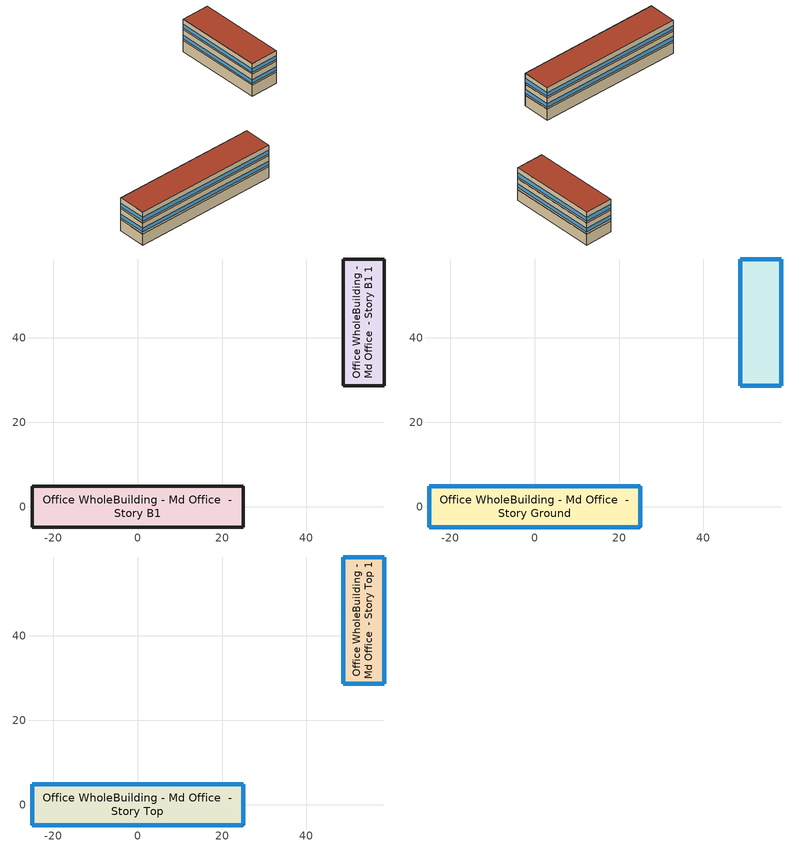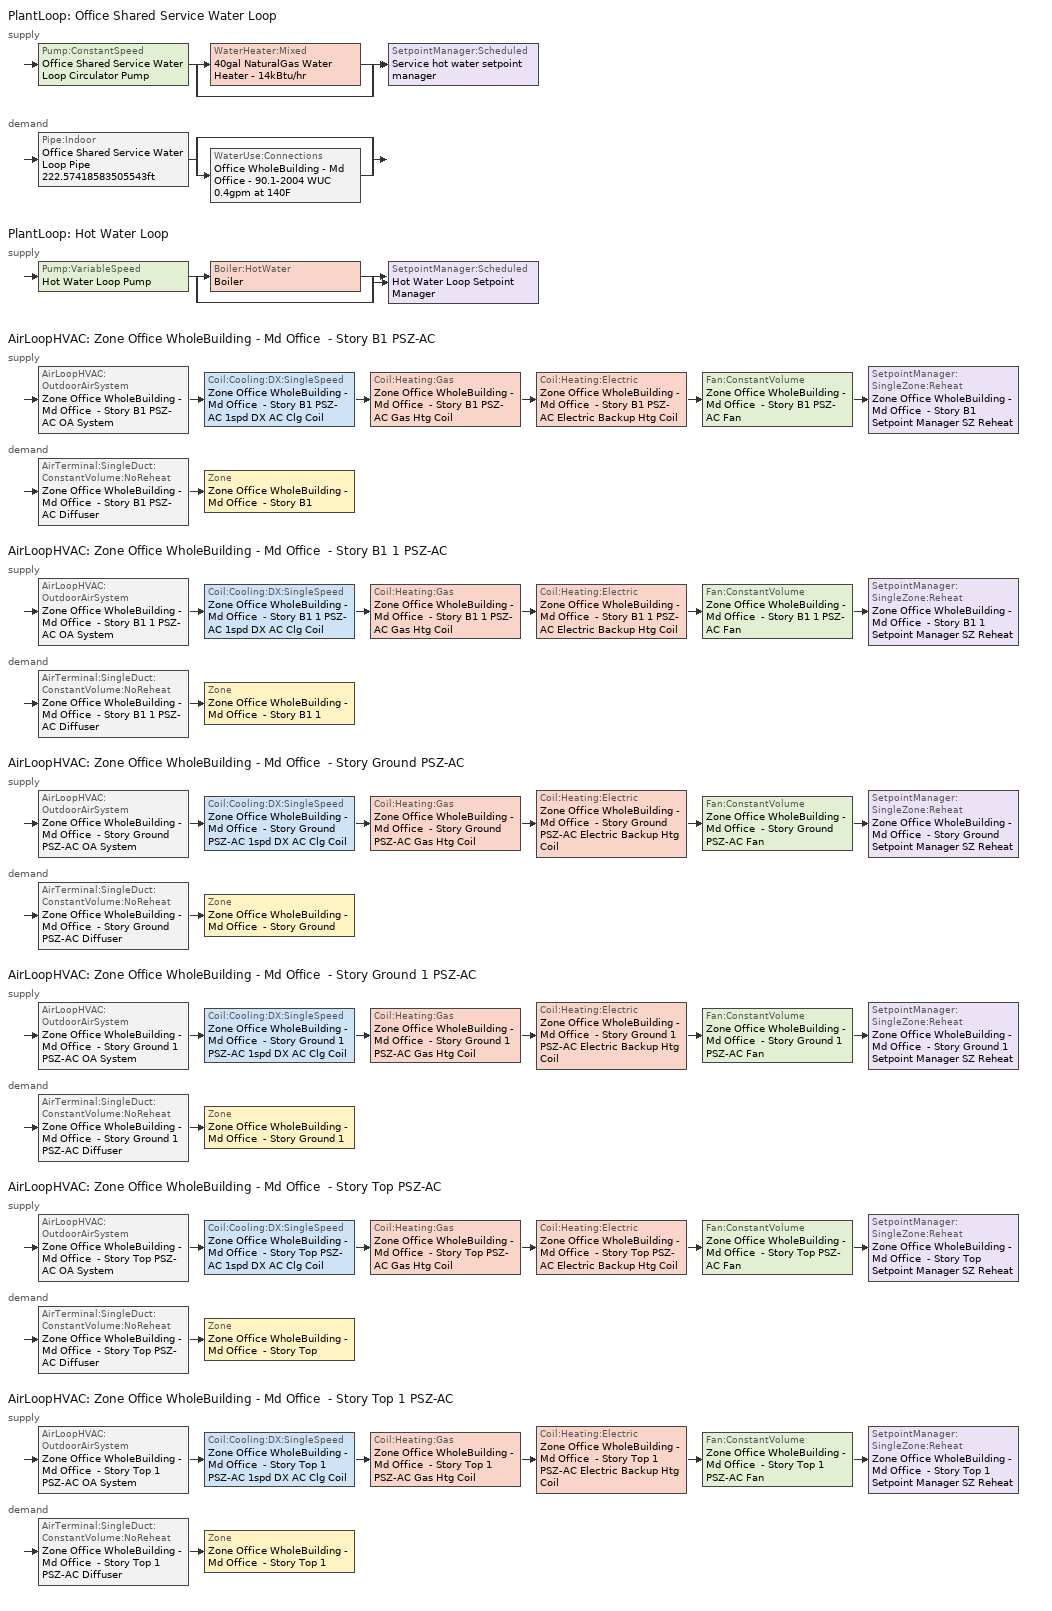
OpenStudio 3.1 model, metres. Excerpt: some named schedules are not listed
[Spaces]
Office WholeBuilding - Md Office  - Story B1
 floor ground: -24.98,-4.84 -24.98,4.84 24.98,4.84 24.98,-4.84 z-3.96
 wall ground: -24.98,4.84 -24.98,-4.84 24.98,-4.84 24.98,4.84 -24.98,4.84 z-3.96:0
 ceiling adiabatic (Typical Interior Ceiling): 24.98,-4.84 24.98,4.84 -24.98,4.84 -24.98,-4.84 z0
Office WholeBuilding - Md Office  - Story B1 1
 floor ground: 58.43,28.61 48.76,28.61 48.76,58.7 58.43,58.7 z-3.96
 wall ground: 48.76,28.61 58.43,28.61 58.43,58.7 48.76,58.7 48.76,28.61 z-3.96:0
 ceiling adiabatic (Typical Interior Ceiling): 58.43,58.7 48.76,58.7 48.76,28.61 58.43,28.61 z0
Office WholeBuilding - Md Office  - Story Ground
 floor adiabatic (Typical Interior Floor): -24.98,-4.84 -24.98,4.84 24.98,4.84 24.98,-4.84 z0
 wall outside: -24.98,4.84 -24.98,-4.84 24.98,-4.84 24.98,4.84 -24.98,4.84 z0:3.96
 window: 24.96,4.84 -24.96,4.84 / -24.96,-4.84 24.96,-4.84 z0.76:2.07; -24.98,4.81 -24.98,-4.81 / 24.98,-4.81 24.98,4.81 z0.76:2.08
 ceiling adiabatic (Typical Interior Ceiling): 24.98,-4.84 24.98,4.84 -24.98,4.84 -24.98,-4.84 z3.96
Office WholeBuilding - Md Office  - Story Ground 1
 floor adiabatic (Typical Interior Floor): 58.43,28.61 48.76,28.61 48.76,58.7 58.43,58.7 z0
 wall outside: 48.76,28.61 58.43,28.61 58.43,58.7 48.76,58.7 48.76,28.61 z0:3.96
 window: 48.78,28.61 58.4,28.61 / 58.4,58.7 48.78,58.7 z0.76:2.08; 48.76,58.67 48.76,28.64 / 58.43,28.64 58.43,58.67 z0.76:2.07
 ceiling adiabatic (Typical Interior Ceiling): 58.43,58.7 48.76,58.7 48.76,28.61 58.43,28.61 z3.96
Office WholeBuilding - Md Office  - Story Top
 floor adiabatic (Typical Interior Floor): -24.98,-4.84 -24.98,4.84 24.98,4.84 24.98,-4.84 z3.96
 wall outside: -24.98,4.84 -24.98,-4.84 24.98,-4.84 24.98,4.84 -24.98,4.84 z3.96:7.92
 window: -24.98,4.81 -24.98,-4.81 / 24.98,-4.81 24.98,4.81 z4.72:6.04; 24.96,4.84 -24.96,4.84 / -24.96,-4.84 24.96,-4.84 z4.72:6.03
 roof outside: 24.98,-4.84 24.98,4.84 -24.98,4.84 -24.98,-4.84 z7.92
Office WholeBuilding - Md Office  - Story Top 1
 floor adiabatic (Typical Interior Floor): 58.43,28.61 48.76,28.61 48.76,58.7 58.43,58.7 z3.96
 wall outside: 48.76,28.61 58.43,28.61 58.43,58.7 48.76,58.7 48.76,28.61 z3.96:7.92
 window: 48.78,28.61 58.4,28.61 / 58.4,58.7 48.78,58.7 z4.72:6.04; 48.76,58.67 48.76,28.64 / 58.43,28.64 58.43,58.67 z4.72:6.03
 roof outside: 58.43,58.7 48.76,58.7 48.76,28.61 58.43,28.61 z7.92
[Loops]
PlantLoop 'Office Shared Service Water Loop'
 supply: Pump:ConstantSpeed 'Office Shared Service Water Loop Circulator Pump' > split
  | WaterHeater:Mixed '40gal NaturalGas Water Heater - 14kBtu/hr'
  | bypass
  join > SetpointManager:Scheduled 'Service hot water setpoint manager'
 demand: Pipe:Indoor 'Office Shared Service Water Loop Pipe 222.57418583505543ft' > split
  | bypass
  | WaterUse:Connections 'Office WholeBuilding - Md Office - 90.1-2004 WUC 0.4gpm at 140F'
PlantLoop 'Hot Water Loop'
 supply: Pump:VariableSpeed 'Hot Water Loop Pump' > split
  | Boiler:HotWater 'Boiler'
  | bypass
  join > SetpointManager:Scheduled 'Hot Water Loop Setpoint Manager'
AirLoopHVAC 'Zone Office WholeBuilding - Md Office  - Story B1 PSZ-AC'
 supply: AirLoopHVAC:OutdoorAirSystem 'Zone Office WholeBuilding - Md Office  - Story B1 PSZ-AC OA System' > Coil:Cooling:DX:SingleSpeed 'Zone Office WholeBuilding - Md Office  - Story B1 PSZ-AC 1spd DX AC Clg Coil' > Coil:Heating:Gas 'Zone Office WholeBuilding - Md Office  - Story B1 PSZ-AC Gas Htg Coil' > Coil:Heating:Electric 'Zone Office WholeBuilding - Md Office  - Story B1 PSZ-AC Electric Backup Htg Coil' > Fan:ConstantVolume 'Zone Office WholeBuilding - Md Office  - Story B1 PSZ-AC Fan' > SetpointManager:SingleZone:Reheat 'Zone Office WholeBuilding - Md Office  - Story B1 Setpoint Manager SZ Reheat'
 demand: AirTerminal:SingleDuct:ConstantVolume:NoReheat 'Zone Office WholeBuilding - Md Office  - Story B1 PSZ-AC Diffuser' > Zone 'Zone Office WholeBuilding - Md Office  - Story B1'
AirLoopHVAC 'Zone Office WholeBuilding - Md Office  - Story B1 1 PSZ-AC'
 supply: AirLoopHVAC:OutdoorAirSystem 'Zone Office WholeBuilding - Md Office  - Story B1 1 PSZ-AC OA System' > Coil:Cooling:DX:SingleSpeed 'Zone Office WholeBuilding - Md Office  - Story B1 1 PSZ-AC 1spd DX AC Clg Coil' > Coil:Heating:Gas 'Zone Office WholeBuilding - Md Office  - Story B1 1 PSZ-AC Gas Htg Coil' > Coil:Heating:Electric 'Zone Office WholeBuilding - Md Office  - Story B1 1 PSZ-AC Electric Backup Htg Coil' > Fan:ConstantVolume 'Zone Office WholeBuilding - Md Office  - Story B1 1 PSZ-AC Fan' > SetpointManager:SingleZone:Reheat 'Zone Office WholeBuilding - Md Office  - Story B1 1 Setpoint Manager SZ Reheat'
 demand: AirTerminal:SingleDuct:ConstantVolume:NoReheat 'Zone Office WholeBuilding - Md Office  - Story B1 1 PSZ-AC Diffuser' > Zone 'Zone Office WholeBuilding - Md Office  - Story B1 1'
AirLoopHVAC 'Zone Office WholeBuilding - Md Office  - Story Ground PSZ-AC'
 supply: AirLoopHVAC:OutdoorAirSystem 'Zone Office WholeBuilding - Md Office  - Story Ground PSZ-AC OA System' > Coil:Cooling:DX:SingleSpeed 'Zone Office WholeBuilding - Md Office  - Story Ground PSZ-AC 1spd DX AC Clg Coil' > Coil:Heating:Gas 'Zone Office WholeBuilding - Md Office  - Story Ground PSZ-AC Gas Htg Coil' > Coil:Heating:Electric 'Zone Office WholeBuilding - Md Office  - Story Ground PSZ-AC Electric Backup Htg Coil' > Fan:ConstantVolume 'Zone Office WholeBuilding - Md Office  - Story Ground PSZ-AC Fan' > SetpointManager:SingleZone:Reheat 'Zone Office WholeBuilding - Md Office  - Story Ground Setpoint Manager SZ Reheat'
 demand: AirTerminal:SingleDuct:ConstantVolume:NoReheat 'Zone Office WholeBuilding - Md Office  - Story Ground PSZ-AC Diffuser' > Zone 'Zone Office WholeBuilding - Md Office  - Story Ground'
AirLoopHVAC 'Zone Office WholeBuilding - Md Office  - Story Ground 1 PSZ-AC'
 supply: AirLoopHVAC:OutdoorAirSystem 'Zone Office WholeBuilding - Md Office  - Story Ground 1 PSZ-AC OA System' > Coil:Cooling:DX:SingleSpeed 'Zone Office WholeBuilding - Md Office  - Story Ground 1 PSZ-AC 1spd DX AC Clg Coil' > Coil:Heating:Gas 'Zone Office WholeBuilding - Md Office  - Story Ground 1 PSZ-AC Gas Htg Coil' > Coil:Heating:Electric 'Zone Office WholeBuilding - Md Office  - Story Ground 1 PSZ-AC Electric Backup Htg Coil' > Fan:ConstantVolume 'Zone Office WholeBuilding - Md Office  - Story Ground 1 PSZ-AC Fan' > SetpointManager:SingleZone:Reheat 'Zone Office WholeBuilding - Md Office  - Story Ground 1 Setpoint Manager SZ Reheat'
 demand: AirTerminal:SingleDuct:ConstantVolume:NoReheat 'Zone Office WholeBuilding - Md Office  - Story Ground 1 PSZ-AC Diffuser' > Zone 'Zone Office WholeBuilding - Md Office  - Story Ground 1'
AirLoopHVAC 'Zone Office WholeBuilding - Md Office  - Story Top PSZ-AC'
 supply: AirLoopHVAC:OutdoorAirSystem 'Zone Office WholeBuilding - Md Office  - Story Top PSZ-AC OA System' > Coil:Cooling:DX:SingleSpeed 'Zone Office WholeBuilding - Md Office  - Story Top PSZ-AC 1spd DX AC Clg Coil' > Coil:Heating:Gas 'Zone Office WholeBuilding - Md Office  - Story Top PSZ-AC Gas Htg Coil' > Coil:Heating:Electric 'Zone Office WholeBuilding - Md Office  - Story Top PSZ-AC Electric Backup Htg Coil' > Fan:ConstantVolume 'Zone Office WholeBuilding - Md Office  - Story Top PSZ-AC Fan' > SetpointManager:SingleZone:Reheat 'Zone Office WholeBuilding - Md Office  - Story Top Setpoint Manager SZ Reheat'
 demand: AirTerminal:SingleDuct:ConstantVolume:NoReheat 'Zone Office WholeBuilding - Md Office  - Story Top PSZ-AC Diffuser' > Zone 'Zone Office WholeBuilding - Md Office  - Story Top'
AirLoopHVAC 'Zone Office WholeBuilding - Md Office  - Story Top 1 PSZ-AC'
 supply: AirLoopHVAC:OutdoorAirSystem 'Zone Office WholeBuilding - Md Office  - Story Top 1 PSZ-AC OA System' > Coil:Cooling:DX:SingleSpeed 'Zone Office WholeBuilding - Md Office  - Story Top 1 PSZ-AC 1spd DX AC Clg Coil' > Coil:Heating:Gas 'Zone Office WholeBuilding - Md Office  - Story Top 1 PSZ-AC Gas Htg Coil' > Coil:Heating:Electric 'Zone Office WholeBuilding - Md Office  - Story Top 1 PSZ-AC Electric Backup Htg Coil' > Fan:ConstantVolume 'Zone Office WholeBuilding - Md Office  - Story Top 1 PSZ-AC Fan' > SetpointManager:SingleZone:Reheat 'Zone Office WholeBuilding - Md Office  - Story Top 1 Setpoint Manager SZ Reheat'
 demand: AirTerminal:SingleDuct:ConstantVolume:NoReheat 'Zone Office WholeBuilding - Md Office  - Story Top 1 PSZ-AC Diffuser' > Zone 'Zone Office WholeBuilding - Md Office  - Story Top 1'
[Site]
Chicago Ohare Intl Ap_IL_USA: Latitude {deg}=41.98; Longitude {deg}=-87.92; Time Zone {hr}=-6; Elevation {m}=201; Terrain=City
[ClimateZones]
Climate Zone Institution Name 1=ASHRAE; Climate Zone Document Name 1=ANSI/ASHRAE Standard 169; Climate Zone Document Year 1=2006; Climate Zone Value 1=5A
[Site:WaterMainsTemperature]
Calculation Method=Correlation; Annual Average Outdoor Air Temperature {C}=9.925; Maximum Difference In Monthly Average Outdoor Air Temperatures {deltaC}=28.7
[SizingPeriod:DesignDay] Barometric Pressure {Pa}=98934; Sky Clearness=0; Rain Indicator=0; Snow Indicator=0; Day of Month=21; Daylight Saving Time Indicator=0; Humidity Indicating Type=Wetbulb; Dry-Bulb Temperature Range Modifier Type=DefaultMultipliers
Name | Maximum Dry-Bulb Temperature {C} | Daily Dry-Bulb Temperature Range {deltaC} | Humidity Indicating Conditions at Maximum Dry-Bulb | Wind Speed {m/s} | Wind Direction {deg} | Month | Day Type | Solar Model Indicator | ASHRAE Taub | ASHRAE Taud
Chicago Ohare Intl Ap Ann Clg .4% Condns DB=>MWB 1 | 33.3 | 10.5 | 23.7 | 5.2 | 230 | 7 | SummerDesignDay | ASHRAETau | 0.455 | 2.05
Chicago Ohare Intl Ap Ann Clg .4% Condns WB=>MDB 1 | 31.2 | 10.5 | 25.5 | 5.2 | 230 | 7 | SummerDesignDay | ASHRAETau | 0.455 | 2.05
Chicago Ohare Intl Ap Ann Htg 99.6% Condns DB 1 | -20 | 0 | -20 | 4.9 | 270 | 1 | WinterDesignDay | ASHRAEClearSky
[Building]
90.1-2004|MediumOffice: Default Construction Set=Res 90.1-2004 - Office - ASHRAE 169-2013-5A; Standards Building Type=Office
[Site:GroundTemperature:FCfactorMethod]
January Ground Temperature {C}=9.7; February Ground Temperature {C}=6; March Ground Temperature {C}=-2.2; April Ground Temperature {C}=-3.4; May Ground Temperature {C}=-4.2; June Ground Temperature {C}=2.7; July Ground Temperature {C}=7.5; August Ground Temperature {C}=13.7; September Ground Temperature {C}=18.6; October Ground Temperature {C}=22; November Ground Temperature {C}=20.7; December Ground Temperature {C}=16.5
[DefaultConstructionSet]
Res 90.1-2004 - Office - ASHRAE 169-2013-5A: Default Exterior Surface Constructions=Default Surface Constructions 1; Default Interior Surface Constructions=Default Surface Constructions 2; Default Ground Contact Surface Constructions=Default Surface Constructions 3; Default Exterior SubSurface Constructions=Default Sub Surface Constructions 1; Default Interior SubSurface Constructions=Default Sub Surface Constructions 2; Interior Partition Construction=Typical Interior Partition
[DefaultSurfaceConstructions]
Name | Floor Construction | Wall Construction | Roof Ceiling Construction
Default Surface Constructions 1 | Typical Insulated Exterior Mass Floor R-11.49 | Typical Insulated Exterior Mass Wall R-8.13 | Typical IEAD Roof R-15.87
Default Surface Constructions 2 | Typical Interior Floor | Typical Interior Wall | Typical Interior Ceiling
Default Surface Constructions 3 | Typical Insulated Carpeted 6in Slab Floor | Typical Insulated Basement Mass Wall
[Construction]
Typical Insulated Exterior Mass Floor R-11.49: Typical Insulation R-8.93, 4 in. Normalweight Concrete Floor, Typical Carpet Pad
Typical Insulated Exterior Mass Wall R-8.13: 1IN Stucco, 8IN CONCRETE HW RefBldg, Typical Insulation R-5.74, 1/2IN Gypsum
Typical IEAD Roof R-15.87: Roof Membrane, Typical Insulation R-14.76, Metal Roof Surface
Typical Interior Floor: 100mm Normalweight concrete floor, CP02 CARPET PAD
Typical Interior Wall: G01 13mm gypsum board, G01 13mm gypsum board
Typical Interior Ceiling: CP02 CARPET PAD, 100mm Normalweight concrete floor
Typical Insulated Carpeted 6in Slab Floor: 6 in. Normalweight Concrete Floor, Typical Carpet Pad
Typical Insulated Basement Mass Wall: 8 in. Concrete Block Basement Wall
U 0.57 SHGC 0.49 Dbl Blue 6mm/6mm Air: BLUE 6MM, AIR 6MM, CLEAR 6MM
Typical Insulated Metal Door R-1.43: F08 Metal surface, Typical Insulation R-0.58
Typical Overhead Door R-0.86: Typical Insulation R-0.01
U 1.17 SHGC 0.49 Simple Glazing Skylight U-1.17 SHGC 0.0: U 1.17 SHGC 0.49 Simple Glazing U-1.17 SHGC 0.0
Typical Interior Window: Clear 3mm
Typical Interior Door; Typical Interior Partition: G05 25mm wood
Copper pipe 0.75in type L with 0.5in fiberglass batt: Fiberglass batt 0.5in, Copper pipe 0.75in type L
[Material:NoMass] Roughness=Smooth; Thermal Absorptance=0.9; Solar Absorptance=0.7
Name | Thermal Resistance {m2-K/W} | Visible Absorptance
Typical Insulation R-8.93 | 1.57183 | 0.7
Typical Carpet Pad; CP02 CARPET PAD | 0.21648 | 0.8
Typical Insulation R-5.74 | 1.01115 | 0.7
Typical Insulation R-14.76 | 2.59864 | 0.7
Typical Insulation R-0.58 | 0.101875 | 0.7
Typical Insulation R-0.01 | 0.001 | 0.7
[Material] Thermal Absorptance=0.9
Name | Roughness | Thickness {m} | Conductivity {W/m-K} | Density {kg/m3} | Specific Heat {J/kg-K} | Solar Absorptance | Visible Absorptance
4 in. Normalweight Concrete Floor | MediumRough | 0.1016 | 2.31 | 2322 | 832 | 0.7 | 0.7
1IN Stucco | Smooth | 0.0253 | 0.6918 | 1858 | 837 | 0.7 | 0.92
8IN CONCRETE HW RefBldg | Rough | 0.2032 | 1.311 | 2240 | 836.8 | 0.7 | 0.7
1/2IN Gypsum | Smooth | 0.0127 | 0.16 | 784.9 | 830 | 0.4 | 0.4
Roof Membrane | VeryRough | 0.0095 | 0.16 | 1121.29 | 1460 | 0.7 | 0.7
Metal Roof Surface; F08 Metal surface | Smooth | 0.0008 | 45.28 | 7824 | 500 | 0.7 | 0.7
100mm Normalweight concrete floor | MediumRough | 0.1016 | 2.31045 | 2322 | 832.557 | 0.7 | 0.7
G01 13mm gypsum board | Smooth | 0.0127 | 0.160031 | 800.001 | 1090.73 | 0.7 | 0.5
6 in. Normalweight Concrete Floor | MediumRough | 0.1524 | 2.31 | 2322 | 832 | 0.7 | 0.7
8 in. Concrete Block Basement Wall | MediumRough | 0.2032 | 1.326 | 1842 | 912 | 0.7 | 0.7
G05 25mm wood | MediumSmooth | 0.0254 | 0.15 | 608 | 1630 | 0.5 | 0.5
Copper pipe 0.75in type L | Smooth | 0.001143 | 386 | 8906.27 | 385.1856 | 0.7 | 0.7
Fiberglass batt 0.5in | Smooth | 0.0127 | 0.0663448 | 11.2129 | 837.36 | 0.7 | 0.7
[DefaultSubSurfaceConstructions]
Name | Fixed Window Construction | Operable Window Construction | Door Construction | Glass Door Construction | Overhead Door Construction | Skylight Construction | Tubular Daylight Dome Construction | Tubular Daylight Diffuser Construction
Default Sub Surface Constructions 1 | U 0.57 SHGC 0.49 Dbl Blue 6mm/6mm Air | U 0.57 SHGC 0.49 Dbl Blue 6mm/6mm Air | Typical Insulated Metal Door R-1.43 | U 0.57 SHGC 0.49 Dbl Blue 6mm/6mm Air | Typical Overhead Door R-0.86 | U 1.17 SHGC 0.49 Simple Glazing Skylight U-1.17 SHGC 0.0 | Typical Interior Window | Typical Interior Window
Default Sub Surface Constructions 2 | Typical Interior Window | Typical Interior Window | Typical Interior Door
[WindowMaterial:Glazing] Optical Data Type=SpectralAverage; Infrared Transmittance at Normal Incidence=0; Front Side Infrared Hemispherical Emissivity=0.84; Back Side Infrared Hemispherical Emissivity=0.84; Conductivity {W/m-K}=0.9; Dirt Correction Factor for Solar and Visible Transmittance=1; Solar Diffusing=No
Name | Thickness {m} | Solar Transmittance at Normal Incidence | Front Side Solar Reflectance at Normal Incidence | Back Side Solar Reflectance at Normal Incidence | Visible Transmittance at Normal Incidence | Front Side Visible Reflectance at Normal Incidence | Back Side Visible Reflectance at Normal Incidence
BLUE 6MM | 0.006 | 0.48 | 0.05 | 0.05 | 0.57 | 0.06 | 0.06
CLEAR 6MM | 0.006 | 0.775 | 0.071 | 0.071 | 0.881 | 0.08 | 0.08
Clear 3mm | 0.003 | 0.837 | 0.075 | 0.075 | 0.898 | 0.081 | 0.081
[WindowMaterial:Gas]
AIR 6MM: Gas Type=Air; Thickness {m}=0.0063
[WindowMaterial:SimpleGlazingSystem]
U 1.17 SHGC 0.49 Simple Glazing U-1.17 SHGC 0.0: U-Factor {W/m2-K}=6.64357; Solar Heat Gain Coefficient=0.49; Visible Transmittance=0.38
[SpaceType]
Office WholeBuilding - Md Office - 90.1-2004: Default Schedule Set=Office WholeBuilding - Md Office Schedule Set; Design Specification Outdoor Air Object=Office WholeBuilding - Md Office Ventilation; Standards Building Type=Office; Standards Space Type=WholeBuilding - Md Office
[BuildingStory] Nominal Floor to Floor Height {m}=3.9624
Name | Nominal Z Coordinate {m}
Story B1 | -3.9624
Story Ground | 0
Story Top | 3.9624
[Space] Space Type=Office WholeBuilding - Md Office - 90.1-2004
Name | Building Story | Thermal Zone
Office WholeBuilding - Md Office  - Story B1 | Story B1 | Zone Office WholeBuilding - Md Office  - Story B1
Office WholeBuilding - Md Office  - Story Ground | Story Ground | Zone Office WholeBuilding - Md Office  - Story Ground
Office WholeBuilding - Md Office  - Story Top | Story Top | Zone Office WholeBuilding - Md Office  - Story Top
Office WholeBuilding - Md Office  - Story B1 1 | Story B1 | Zone Office WholeBuilding - Md Office  - Story B1 1
Office WholeBuilding - Md Office  - Story Ground 1 | Story Ground | Zone Office WholeBuilding - Md Office  - Story Ground 1
Office WholeBuilding - Md Office  - Story Top 1 | Story Top | Zone Office WholeBuilding - Md Office  - Story Top 1
[ThermalZone] Multiplier=1; Use Ideal Air Loads=No
Name | Thermostat
Zone Office WholeBuilding - Md Office  - Story B1 | Office WholeBuilding - Md Office - 90.1-2004 Thermostat
Zone Office WholeBuilding - Md Office  - Story Ground | Office WholeBuilding - Md Office - 90.1-2004 Thermostat 2
Zone Office WholeBuilding - Md Office  - Story Top | Office WholeBuilding - Md Office - 90.1-2004 Thermostat 4
Zone Office WholeBuilding - Md Office  - Story B1 1 | Office WholeBuilding - Md Office - 90.1-2004 Thermostat 1
Zone Office WholeBuilding - Md Office  - Story Ground 1 | Office WholeBuilding - Md Office - 90.1-2004 Thermostat 3
Zone Office WholeBuilding - Md Office  - Story Top 1 | Office WholeBuilding - Md Office - 90.1-2004 Thermostat 5
[Sizing:Zone] Zone Cooling Design Supply Air Temperature Input Method=SupplyAirTemperature; Zone Cooling Design Supply Air Temperature {C}=12.7778; Zone Cooling Design Supply Air Temperature Difference {deltaC}=11.11; Zone Heating Design Supply Air Temperature Input Method=SupplyAirTemperature; Zone Heating Design Supply Air Temperature {C}=50; Zone Heating Design Supply Air Temperature Difference {deltaC}=11.11; Zone Cooling Design Supply Air Humidity Ratio {kg-H2O/kg-air}=0.0085; Zone Heating Design Supply Air Humidity Ratio {kg-H2O/kg-air}=0.008; Cooling Design Air Flow Method=DesignDay; Heating Design Air Flow Method=DesignDay; Account for Dedicated Outdoor Air System=No; Dedicated Outdoor Air System Control Strategy=NeutralSupplyAir; Dedicated Outdoor Air Low Setpoint Temperature for Design {C}=autosize; Dedicated Outdoor Air High Setpoint Temperature for Design {C}=autosize
Zone Office WholeBuilding - Md Office  - Story B1; Zone Office WholeBuilding - Md Office  - Story Ground; Zone Office WholeBuilding - Md Office  - Story Top; Zone Office WholeBuilding - Md Office  - Story B1 1; Zone Office WholeBuilding - Md Office  - Story Ground 1; Zone Office WholeBuilding - Md Office  - Story Top 1
[Zone equipment]
Zone Office WholeBuilding - Md Office  - Story B1: Zone Office WholeBuilding - Md Office  - Story B1 PSZ-AC Diffuser
Zone Office WholeBuilding - Md Office  - Story Ground: Zone Office WholeBuilding - Md Office  - Story Ground PSZ-AC Diffuser
Zone Office WholeBuilding - Md Office  - Story Top: Zone Office WholeBuilding - Md Office  - Story Top PSZ-AC Diffuser
Zone Office WholeBuilding - Md Office  - Story B1 1: Zone Office WholeBuilding - Md Office  - Story B1 1 PSZ-AC Diffuser
Zone Office WholeBuilding - Md Office  - Story Ground 1: Zone Office WholeBuilding - Md Office  - Story Ground 1 PSZ-AC Diffuser
Zone Office WholeBuilding - Md Office  - Story Top 1: Zone Office WholeBuilding - Md Office  - Story Top 1 PSZ-AC Diffuser
[People:Definition]
Office WholeBuilding - Md Office People Definition: Number of People Calculation Method=People/Area; People per Space Floor Area {person/m2}=0.0538196; Fraction Radiant=0.3
[People]
Office WholeBuilding - Md Office People: People Definition=Office WholeBuilding - Md Office People Definition; Space or SpaceType=Office WholeBuilding - Md Office - 90.1-2004; Work Efficiency Schedule=Work Efficiency Schedule; Clothing Insulation Schedule=Clothing Schedule; Air Velocity Schedule=Air Velocity Schedule; Multiplier=1
[Lights:Definition]
Office WholeBuilding - Md Office Lights Definition: Design Level Calculation Method=Watts/Area; Watts per Space Floor Area {W/m2}=10.7639; Fraction Radiant=0.7; Fraction Visible=0.2; Return Air Fraction=0
[Lights]
Office WholeBuilding - Md Office Lights: Lights Definition=Office WholeBuilding - Md Office Lights Definition; Space or SpaceType=Office WholeBuilding - Md Office - 90.1-2004; Fraction Replaceable=1
[ElectricEquipment:Definition]
Name | Design Level Calculation Method | Watts per Space Floor Area {W/m2} | Fraction Latent | Fraction Radiant | Fraction Lost | Design Level {W}
Office WholeBuilding - Md Office Elec Equip Definition | Watts/Area | 8.07293 | 0 | 0.5 | 0
Elevator Lift Motor | EquipmentLevel |  | 0 | 0 | 1 | 16055
Elevator Fan | EquipmentLevel |  |  | 0.5 |  | 74.7252
Elevator Lights | EquipmentLevel |  |  | 0.5 |  | 88.9586
[ElectricEquipment]
Name | Electric Equipment Definition | Space or SpaceType | Schedule | Multiplier
Office WholeBuilding - Md Office Elec Equip | Office WholeBuilding - Md Office Elec Equip Definition | Office WholeBuilding - Md Office - 90.1-2004
2 Elevator Lift Motors | Elevator Lift Motor | Office WholeBuilding - Md Office  - Story B1 | Elevator Schedule 1 | 2
2 Elevator Fans | Elevator Fan | Office WholeBuilding - Md Office  - Story B1 | Elevator Schedule 3 | 2
2 Elevator Lights | Elevator Lights | Office WholeBuilding - Md Office  - Story B1 | Elevator Schedule 2 | 2
[DesignSpecification:OutdoorAir]
Office WholeBuilding - Md Office Ventilation: Outdoor Air Method=Sum; Outdoor Air Flow per Floor Area {m3/s-m2}=0.000508
[DefaultScheduleSet]
Office WholeBuilding - Md Office Schedule Set: Number of People Schedule=OfficeMedium BLDG_OCC_SCH; People Activity Level Schedule=OfficeMedium ACTIVITY_SCH; Lighting Schedule=OfficeMedium BLDG_LIGHT_SCH_2004; Electric Equipment Schedule=OfficeMedium BLDG_EQUIP_SCH_2004; Infiltration Schedule=OfficeMedium INFIL_SCH_PNNL
[SpaceInfiltration:DesignFlowRate] Schedule=Always On Discrete; Design Flow Rate Calculation Method=Flow/ExteriorArea; Constant Term Coefficient=0; Temperature Term Coefficient=0; Velocity Term Coefficient=0.224; Velocity Squared Term Coefficient=0
Name | Space or SpaceType | Flow per Exterior Surface Area {m3/s-m2}
Office WholeBuilding - Md Office  - Story Ground Infiltration | Office WholeBuilding - Md Office  - Story Ground | 0.00102523
Office WholeBuilding - Md Office  - Story Ground 1 Infiltration | Office WholeBuilding - Md Office  - Story Ground 1 | 0.00102523
Office WholeBuilding - Md Office  - Story Top Infiltration | Office WholeBuilding - Md Office  - Story Top | 0.000506921
Office WholeBuilding - Md Office  - Story Top 1 Infiltration | Office WholeBuilding - Md Office  - Story Top 1 | 0.000533
[Exterior:Lights:Definition]
Name | Design Level {W}
Parking Areas and Drives Def (W/ft^2) | 0.15
Building Facades Def (W/ft^2) | 0.2
Main Entries Def (W/ft) | 30
Other Doors Def (W/ft) | 20
[Exterior:Lights] Control Option=AstronomicalClock
Name | Exterior Lights Definition | Schedule | Multiplier
Parking Areas and Drives | Parking Areas and Drives Def (W/ft^2) | Always On Discrete | 40500
Building Facades | Building Facades Def (W/ft^2) | Schedule Ruleset 1 | 8478.42
Main Entries | Main Entries Def (W/ft) | Always On Discrete | 20
Other Doors | Other Doors Def (W/ft) | Always On Discrete | 10
[WaterUse:Connections]
Office WholeBuilding - Md Office - 90.1-2004 WUC 0.4gpm at 140F: Water Use Equipment Name 1=Office WholeBuilding - Md Office - 90.1-2004 Service Water Use 0.4gpm at 140F
[WaterUse:Equipment:Definition]
Office WholeBuilding - Md Office - 90.1-2004 Service Water Use Def 0.4gpm: Peak Flow Rate {m3/s}=2.49994e-05; Target Temperature Schedule=Mixed Water At Faucet Temp - 140F; Sensible Fraction Schedule=Fraction Sensible - 0.2; Latent Fraction Schedule=Fraction Latent - 0.05
[WaterUse:Equipment]
Office WholeBuilding - Md Office - 90.1-2004 Service Water Use 0.4gpm at 140F: Water Use Equipment Definition=Office WholeBuilding - Md Office - 90.1-2004 Service Water Use Def 0.4gpm; Flow Rate Fraction Schedule=OfficeMedium BLDG_SWH_SCH
[PlantLoop] Glycol Concentration=0; Minimum Loop Temperature {C}=10; Plant Loop Volume {m3}=Autocalculate; Load Distribution Scheme=Optimal
Name | Maximum Loop Temperature {C} | Fluid Type
Office Shared Service Water Loop | 60
Hot Water Loop |  | Water
[Sizing:Plant] Loop Type=Heating; Sizing Option=NonCoincident; Zone Timesteps in Averaging Window=1; Coincident Sizing Factor Mode=None
Name | Design Loop Exit Temperature {C} | Loop Design Temperature Difference {deltaC}
Office Shared Service Water Loop | 60 | 5
Hot Water Loop | 82.2222 | 11.1111
[SetpointManager:Scheduled] Control Variable=Temperature
Name | Schedule | Setpoint Node or NodeList
Service hot water setpoint manager | Service Water Loop Temp - 140F | Office Shared Service Water Loop Supply Outlet Node
Hot Water Loop Setpoint Manager | Hot Water Loop Temp - 180F | Hot Water Loop Supply Outlet Node
[Pump:ConstantSpeed]
Office Shared Service Water Loop Circulator Pump: Rated Flow Rate {m3/s}=autosize; Rated Pump Head {Pa}=29890.7; Rated Power Consumption {W}=autosize; Motor Efficiency=0.3; Fraction of Motor Inefficiencies to Fluid Stream=0; Pump Control Type=Intermittent; Design Power Sizing Method=PowerPerFlowPerPressure; Design Electric Power per Unit Flow Rate {W/(m3/s)}=348701.1; Design Shaft Power per Unit Flow Rate per Unit Head {W-s/m3-Pa}=1.28205
[WaterHeater:Mixed]
40gal NaturalGas Water Heater - 14kBtu/hr: Tank Volume {m3}=0.151416; Setpoint Temperature Schedule=Service Water Loop Temp - 140F; Deadband Temperature Difference {deltaC}=2; Maximum Temperature Limit {C}=60; Heater Control Type=Cycle; Heater Maximum Capacity {W}=4170.19; Heater Fuel Type=NaturalGas; Heater Thermal Efficiency=0.78; Off Cycle Parasitic Fuel Consumption Rate {W}=0; Off Cycle Parasitic Fuel Type=NaturalGas; Off Cycle Parasitic Heat Fraction to Tank=0.8; On Cycle Parasitic Fuel Consumption Rate {W}=0; On Cycle Parasitic Fuel Type=NaturalGas; Ambient Temperature Indicator=Schedule; Ambient Temperature Schedule=Water Heater Ambient Temp Schedule - 71.6f; Off Cycle Loss Coefficient to Ambient Temperature {W/K}=6; On Cycle Loss Coefficient to Ambient Temperature {W/K}=6; Use Side Effectiveness=1; Source Side Effectiveness=1; Use Side Design Flow Rate {m3/s}=autosize; Source Side Design Flow Rate {m3/s}=autosize; Indirect Water Heating Recovery Time {hr}=1.5; Source Side Flow Control Mode=IndirectHeatPrimarySetpoint
[Pipe:Indoor]
Office Shared Service Water Loop Pipe 222.57418583505543ft: Construction=Copper pipe 0.75in type L with 0.5in fiberglass batt; Environment Type=Schedule; Ambient Temperature Schedule=Office Shared Service Water Loop Piping Air Temp - 70F; Ambient Air Velocity Schedule=Office Shared Service Water Loop Piping Air Velocity - 0.67mph; Pipe Inside Diameter {m}=0.019939; Pipe Length {m}=67.8406
[ThermostatSetpoint:DualSetpoint] Heating Setpoint Temperature Schedule=OfficeMedium HTGSETP_SCH_PACU_VAV_bot; Cooling Setpoint Temperature Schedule=OfficeMedium CLGSETP_SCH_NO_SETBACK
Office WholeBuilding - Md Office - 90.1-2004 Thermostat; Office WholeBuilding - Md Office - 90.1-2004 Thermostat 1; Office WholeBuilding - Md Office - 90.1-2004 Thermostat 2; Office WholeBuilding - Md Office - 90.1-2004 Thermostat 3; Office WholeBuilding - Md Office - 90.1-2004 Thermostat 4; Office WholeBuilding - Md Office - 90.1-2004 Thermostat 5
[Pump:VariableSpeed]
Hot Water Loop Pump: Rated Pump Head {Pa}=179344; Motor Efficiency=0.9; Pump Control Type=Intermittent; Skin Loss Radiative Fraction=0.5; Design Power Sizing Method=PowerPerFlowPerPressure; Design Electric Power per Unit Flow Rate {W/(m3/s)}=348701.1; Design Shaft Power per Unit Flow Rate per Unit Head {W-s/m3-Pa}=1.28205; Design Minimum Flow Rate Fraction=0
[Boiler:HotWater]
Boiler: Fuel Type=NaturalGas; Nominal Thermal Efficiency=0.78; Efficiency Curve Temperature Evaluation Variable=LeavingBoiler; Minimum Part Load Ratio=0; Maximum Part Load Ratio=1.2; Optimum Part Load Ratio=1; Water Outlet Upper Temperature Limit {C}=95; Boiler Flow Mode=LeavingSetpointModulated; Parasitic Electric Load {W}=0; Sizing Factor=1
[AirLoopHVAC] Availability Schedule=Always On Discrete; Design Supply Air Flow Rate {m3/s}=autosize; Design Return Air Flow Fraction of Supply Air Flow=1
Zone Office WholeBuilding - Md Office  - Story B1 PSZ-AC; Zone Office WholeBuilding - Md Office  - Story B1 1 PSZ-AC; Zone Office WholeBuilding - Md Office  - Story Ground PSZ-AC; Zone Office WholeBuilding - Md Office  - Story Ground 1 PSZ-AC; Zone Office WholeBuilding - Md Office  - Story Top PSZ-AC; Zone Office WholeBuilding - Md Office  - Story Top 1 PSZ-AC
[Sizing:System] Type of Load to Size On=Sensible; Design Outdoor Air Flow Rate {m3/s}=Autosize; Central Heating Maximum System Air Flow Ratio=1; Preheat Design Temperature {C}=7.22222; Preheat Design Humidity Ratio {kg-H2O/kg-Air}=0.008; Precool Design Temperature {C}=12.7778; Precool Design Humidity Ratio {kg-H2O/kg-Air}=0.008; Central Cooling Design Supply Air Temperature {C}=12.7778; Central Heating Design Supply Air Temperature {C}=50; Sizing Option=Coincident; 100% Outdoor Air in Cooling=No; 100% Outdoor Air in Heating=No; Central Cooling Design Supply Air Humidity Ratio {kg-H2O/kg-Air}=0.0085; Central Heating Design Supply Air Humidity Ratio {kg-H2O/kg-Air}=0.008; Cooling Design Air Flow Method=DesignDay; Cooling Design Air Flow Rate {m3/s}=0; Heating Design Air Flow Method=DesignDay; Heating Design Air Flow Rate {m3/s}=0; System Outdoor Air Method=ZoneSum; Zone Maximum Outdoor Air Fraction=1; Cooling Supply Air Flow Rate Per Floor Area {m3/s-m2}=0.00996765; Cooling Fraction of Autosized Cooling Supply Air Flow Rate=1; Cooling Supply Air Flow Rate Per Unit Cooling Capacity {m3/s-W}=3.94755e-05; Heating Supply Air Flow Rate Per Floor Area {m3/s-m2}=0.00996765; Heating Fraction of Autosized Heating Supply Air Flow Rate=1; Heating Fraction of Autosized Cooling Supply Air Flow Rate=1; Heating Supply Air Flow Rate Per Unit Heating Capacity {m3/s-W}=3.15882e-05; Cooling Design Capacity Method=CoolingDesignCapacity; Cooling Design Capacity {W}=autosize; Cooling Design Capacity Per Floor Area {W/m2}=234.7; Fraction of Autosized Cooling Design Capacity=1; Heating Design Capacity Method=HeatingDesignCapacity; Heating Design Capacity {W}=autosize; Heating Design Capacity Per Floor Area {W/m2}=157; Fraction of Autosized Heating Design Capacity=1; Central Cooling Capacity Control Method=OnOff
Zone Office WholeBuilding - Md Office  - Story B1 PSZ-AC; Zone Office WholeBuilding - Md Office  - Story B1 1 PSZ-AC; Zone Office WholeBuilding - Md Office  - Story Ground PSZ-AC; Zone Office WholeBuilding - Md Office  - Story Ground 1 PSZ-AC; Zone Office WholeBuilding - Md Office  - Story Top PSZ-AC; Zone Office WholeBuilding - Md Office  - Story Top 1 PSZ-AC
[SetpointManager:SingleZone:Reheat] Minimum Supply Air Temperature {C}=12.7778; Maximum Supply Air Temperature {C}=50
Name | Control Zone | Setpoint Node or NodeList
Zone Office WholeBuilding - Md Office  - Story B1 Setpoint Manager SZ Reheat | Zone Office WholeBuilding - Md Office  - Story B1 | Zone Office WholeBuilding - Md Office  - Story B1 PSZ-AC Supply Outlet Node
Zone Office WholeBuilding - Md Office  - Story B1 1 Setpoint Manager SZ Reheat | Zone Office WholeBuilding - Md Office  - Story B1 1 | Zone Office WholeBuilding - Md Office  - Story B1 1 PSZ-AC Supply Outlet Node
Zone Office WholeBuilding - Md Office  - Story Ground Setpoint Manager SZ Reheat | Zone Office WholeBuilding - Md Office  - Story Ground | Zone Office WholeBuilding - Md Office  - Story Ground PSZ-AC Supply Outlet Node
Zone Office WholeBuilding - Md Office  - Story Ground 1 Setpoint Manager SZ Reheat | Zone Office WholeBuilding - Md Office  - Story Ground 1 | Zone Office WholeBuilding - Md Office  - Story Ground 1 PSZ-AC Supply Outlet Node
Zone Office WholeBuilding - Md Office  - Story Top Setpoint Manager SZ Reheat | Zone Office WholeBuilding - Md Office  - Story Top | Zone Office WholeBuilding - Md Office  - Story Top PSZ-AC Supply Outlet Node
Zone Office WholeBuilding - Md Office  - Story Top 1 Setpoint Manager SZ Reheat | Zone Office WholeBuilding - Md Office  - Story Top 1 | Zone Office WholeBuilding - Md Office  - Story Top 1 PSZ-AC Supply Outlet Node
[Coil:Heating:Gas] Availability Schedule=Always On Discrete; Gas Burner Efficiency=0.8; Nominal Capacity {W}=AutoSize; Parasitic Electric Load {W}=0; Parasitic Gas Load {W}=0
Zone Office WholeBuilding - Md Office  - Story B1 PSZ-AC Gas Htg Coil; Zone Office WholeBuilding - Md Office  - Story B1 1 PSZ-AC Gas Htg Coil; Zone Office WholeBuilding - Md Office  - Story Ground PSZ-AC Gas Htg Coil; Zone Office WholeBuilding - Md Office  - Story Ground 1 PSZ-AC Gas Htg Coil; Zone Office WholeBuilding - Md Office  - Story Top PSZ-AC Gas Htg Coil; Zone Office WholeBuilding - Md Office  - Story Top 1 PSZ-AC Gas Htg Coil
[Coil:Heating:Electric] Availability Schedule=Always On Discrete; Efficiency=1
Zone Office WholeBuilding - Md Office  - Story B1 PSZ-AC Electric Backup Htg Coil; Zone Office WholeBuilding - Md Office  - Story B1 1 PSZ-AC Electric Backup Htg Coil; Zone Office WholeBuilding - Md Office  - Story Ground PSZ-AC Electric Backup Htg Coil; Zone Office WholeBuilding - Md Office  - Story Ground 1 PSZ-AC Electric Backup Htg Coil; Zone Office WholeBuilding - Md Office  - Story Top PSZ-AC Electric Backup Htg Coil; Zone Office WholeBuilding - Md Office  - Story Top 1 PSZ-AC Electric Backup Htg Coil
[Coil:Cooling:DX:SingleSpeed] Availability Schedule=Always On Discrete; Rated Total Cooling Capacity {W}=autosize; Rated Sensible Heat Ratio=autosize; Rated COP {W/W}=3; Rated Air Flow Rate {m3/s}=autosize; Rated Evaporator Fan Power Per Volume Flow Rate {W/(m3/s)}=773.3; Minimum Outdoor Dry-Bulb Temperature for Compressor Operation {C}=-25; Condenser Type=AirCooled; Evaporative Condenser Effectiveness=0; Evaporative Condenser Air Flow Rate {m3/s}=Autosize; Evaporative Condenser Pump Rated Power Consumption {W}=Autosize; Crankcase Heater Capacity {W}=0; Maximum Outdoor Dry-Bulb Temperature for Crankcase Heater Operation {C}=0; Basin Heater Capacity {W/K}=0; Basin Heater Setpoint Temperature {C}=10
Name | Total Cooling Capacity Function of Temperature Curve | Total Cooling Capacity Function of Flow Fraction Curve | Energy Input Ratio Function of Temperature Curve | Energy Input Ratio Function of Flow Fraction Curve | Part Load Fraction Correlation Curve
Zone Office WholeBuilding - Md Office  - Story B1 PSZ-AC 1spd DX AC Clg Coil | Curve Biquadratic 3 | Curve Quadratic 4 | Curve Biquadratic 4 | Curve Quadratic 5 | Curve Quadratic 6
Zone Office WholeBuilding - Md Office  - Story B1 1 PSZ-AC 1spd DX AC Clg Coil | Curve Biquadratic 7 | Curve Quadratic 10 | Curve Biquadratic 8 | Curve Quadratic 11 | Curve Quadratic 12
Zone Office WholeBuilding - Md Office  - Story Ground PSZ-AC 1spd DX AC Clg Coil | Curve Biquadratic 11 | Curve Quadratic 16 | Curve Biquadratic 12 | Curve Quadratic 17 | Curve Quadratic 18
Zone Office WholeBuilding - Md Office  - Story Ground 1 PSZ-AC 1spd DX AC Clg Coil | Curve Biquadratic 15 | Curve Quadratic 22 | Curve Biquadratic 16 | Curve Quadratic 23 | Curve Quadratic 24
Zone Office WholeBuilding - Md Office  - Story Top PSZ-AC 1spd DX AC Clg Coil | Curve Biquadratic 19 | Curve Quadratic 28 | Curve Biquadratic 20 | Curve Quadratic 29 | Curve Quadratic 30
Zone Office WholeBuilding - Md Office  - Story Top 1 PSZ-AC 1spd DX AC Clg Coil | Curve Biquadratic 23 | Curve Quadratic 34 | Curve Biquadratic 24 | Curve Quadratic 35 | Curve Quadratic 36
[Fan:ConstantVolume] Availability Schedule=Always On Discrete; Fan Total Efficiency=0.54; Pressure Rise {Pa}=622.722; Maximum Flow Rate {m3/s}=AutoSize; Motor Efficiency=0.9; Motor In Airstream Fraction=1
Zone Office WholeBuilding - Md Office  - Story B1 PSZ-AC Fan; Zone Office WholeBuilding - Md Office  - Story B1 1 PSZ-AC Fan; Zone Office WholeBuilding - Md Office  - Story Ground PSZ-AC Fan; Zone Office WholeBuilding - Md Office  - Story Ground 1 PSZ-AC Fan; Zone Office WholeBuilding - Md Office  - Story Top PSZ-AC Fan; Zone Office WholeBuilding - Md Office  - Story Top 1 PSZ-AC Fan
[Controller:OutdoorAir] Minimum Outdoor Air Flow Rate {m3/s}=autosize; Maximum Outdoor Air Flow Rate {m3/s}=Autosize; Economizer Control Type=NoEconomizer; Economizer Control Action Type=ModulateFlow; Economizer Maximum Limit Dry-Bulb Temperature {C}=28; Economizer Maximum Limit Enthalpy {J/kg}=64000; Lockout Type=NoLockout; Minimum Limit Type=FixedMinimum; Minimum Outdoor Air Schedule=Always On Discrete; High Humidity Control=No; Heat Recovery Bypass Control Type=BypassWhenWithinEconomizerLimits
Name | Controller Mechanical Ventilation
Zone Office WholeBuilding - Md Office  - Story B1 PSZ-AC OA System Controller | Controller Mechanical Ventilation 1
Zone Office WholeBuilding - Md Office  - Story B1 1 PSZ-AC OA System Controller | Controller Mechanical Ventilation 2
Zone Office WholeBuilding - Md Office  - Story Ground PSZ-AC OA System Controller | Controller Mechanical Ventilation 3
Zone Office WholeBuilding - Md Office  - Story Ground 1 PSZ-AC OA System Controller | Controller Mechanical Ventilation 4
Zone Office WholeBuilding - Md Office  - Story Top PSZ-AC OA System Controller | Controller Mechanical Ventilation 5
Zone Office WholeBuilding - Md Office  - Story Top 1 PSZ-AC OA System Controller | Controller Mechanical Ventilation 6
[Controller:MechanicalVentilation] Availability Schedule=Always On Discrete; System Outdoor Air Method=ZoneSum
Controller Mechanical Ventilation 1; Controller Mechanical Ventilation 2; Controller Mechanical Ventilation 3; Controller Mechanical Ventilation 4; Controller Mechanical Ventilation 5; Controller Mechanical Ventilation 6
[AirLoopHVAC:OutdoorAirSystem]
Name | Controller
Zone Office WholeBuilding - Md Office  - Story B1 PSZ-AC OA System | Zone Office WholeBuilding - Md Office  - Story B1 PSZ-AC OA System Controller
Zone Office WholeBuilding - Md Office  - Story B1 1 PSZ-AC OA System | Zone Office WholeBuilding - Md Office  - Story B1 1 PSZ-AC OA System Controller
Zone Office WholeBuilding - Md Office  - Story Ground PSZ-AC OA System | Zone Office WholeBuilding - Md Office  - Story Ground PSZ-AC OA System Controller
Zone Office WholeBuilding - Md Office  - Story Ground 1 PSZ-AC OA System | Zone Office WholeBuilding - Md Office  - Story Ground 1 PSZ-AC OA System Controller
Zone Office WholeBuilding - Md Office  - Story Top PSZ-AC OA System | Zone Office WholeBuilding - Md Office  - Story Top PSZ-AC OA System Controller
Zone Office WholeBuilding - Md Office  - Story Top 1 PSZ-AC OA System | Zone Office WholeBuilding - Md Office  - Story Top 1 PSZ-AC OA System Controller
[AvailabilityManager:NightCycle] Applicability Schedule=Always On Discrete; Control Type=CycleOnAny; Thermostat Tolerance {deltaC}=1; Cycling Run Time {s}=1800
Availability Manager Night Cycle 1; Availability Manager Night Cycle 2; Availability Manager Night Cycle 3; Availability Manager Night Cycle 4; Availability Manager Night Cycle 5; Availability Manager Night Cycle 6
[AirTerminal:SingleDuct:ConstantVolume:NoReheat] Availability Schedule=Always On Discrete; Maximum Air Flow Rate {m3/s}=AutoSize
Zone Office WholeBuilding - Md Office  - Story B1 PSZ-AC Diffuser; Zone Office WholeBuilding - Md Office  - Story B1 1 PSZ-AC Diffuser; Zone Office WholeBuilding - Md Office  - Story Ground PSZ-AC Diffuser; Zone Office WholeBuilding - Md Office  - Story Ground 1 PSZ-AC Diffuser; Zone Office WholeBuilding - Md Office  - Story Top PSZ-AC Diffuser; Zone Office WholeBuilding - Md Office  - Story Top 1 PSZ-AC Diffuser
[Schedule:Constant]
Always On Discrete: Value=1
[Schedule:Ruleset]
Name | Default Day Schedule | Summer Design Day Schedule | Winter Design Day Schedule
Clothing Schedule | Clothing Schedule Default Winter Clothes
Air Velocity Schedule | Air Velocity Schedule Default
Work Efficiency Schedule | Work Efficiency Schedule Default
OfficeMedium BLDG_OCC_SCH | OfficeMedium BLDG_OCC_SCH Default | OfficeMedium BLDG_OCC_SCH Summer Design Day | OfficeMedium BLDG_OCC_SCH Winter Design Day
OfficeMedium ACTIVITY_SCH | OfficeMedium ACTIVITY_SCH Default | OfficeMedium ACTIVITY_SCH Summer Design Day | OfficeMedium ACTIVITY_SCH Winter Design Day
OfficeMedium BLDG_LIGHT_SCH_2004 | Schedule Day 5 | OfficeMedium BLDG_LIGHT_SCH_2004 Summer Design Day | OfficeMedium BLDG_LIGHT_SCH_2004 Winter Design Day
OfficeMedium BLDG_EQUIP_SCH_2004 | Schedule Day 8 | OfficeMedium BLDG_EQUIP_SCH_2004 Summer Design Day | OfficeMedium BLDG_EQUIP_SCH_2004 Winter Design Day
OfficeMedium INFIL_SCH_PNNL | OfficeMedium INFIL_SCH_PNNL Default | OfficeMedium INFIL_SCH_PNNL Summer Design Day | OfficeMedium INFIL_SCH_PNNL Winter Design Day
Elevator Schedule 1 | 6 space(s) Occ Sch Default 1 | 6 space(s) Occ Sch Summer Design Day 1 | 6 space(s) Occ Sch Winter Design Day 1
Elevator Schedule 2 | 6 space(s) Occ Sch Default 2 | 6 space(s) Occ Sch Summer Design Day 2 | 6 space(s) Occ Sch Winter Design Day 2
Elevator Schedule 3 | 6 space(s) Occ Sch Default 3 | 6 space(s) Occ Sch Summer Design Day 3 | 6 space(s) Occ Sch Winter Design Day 3
Schedule Ruleset 1 | Schedule Day 15
OfficeMedium BLDG_SWH_SCH | OfficeMedium BLDG_SWH_SCH Default | OfficeMedium BLDG_SWH_SCH Summer Design Day | OfficeMedium BLDG_SWH_SCH Winter Design Day
Fraction Sensible - 0.2 | Fraction Sensible - 0.2 Default
Fraction Latent - 0.05 | Fraction Latent - 0.05 Default
Mixed Water At Faucet Temp - 140F | Mixed Water At Faucet Temp - 140F Default
Service Water Loop Temp - 140F | Service Water Loop Temp - 140F Default
Water Heater Ambient Temp Schedule - 71.6f | Water Heater Ambient Temp Schedule - 71.6f Default
Office Shared Service Water Loop Piping Air Temp - 70F | Office Shared Service Water Loop Piping Air Temp - 70F Default
Office Shared Service Water Loop Piping Air Velocity - 0.67mph | Office Shared Service Water Loop Piping Air Velocity - 0.67mph Default
OfficeMedium HTGSETP_SCH_PACU_VAV_bot | OfficeMedium HTGSETP_SCH_PACU_VAV_bot Default | OfficeMedium HTGSETP_SCH_PACU_VAV_bot Summer Design Day | OfficeMedium HTGSETP_SCH_PACU_VAV_bot Winter Design Day
OfficeMedium CLGSETP_SCH_NO_SETBACK | OfficeMedium CLGSETP_SCH_NO_SETBACK Default | OfficeMedium CLGSETP_SCH_NO_SETBACK Summer Design Day | OfficeMedium CLGSETP_SCH_NO_SETBACK Winter Design Day
Hot Water Loop Temp - 180F | Hot Water Loop Temp - 180F Default
[Schedule:Day]
OfficeMedium BLDG_OCC_SCH Default: 6, 0, 0, 18, 0, 0.05, 24, 0, 0
OfficeMedium BLDG_OCC_SCH Summer Design Day: 6, 0, 0, 22, 0, 1, 24, 0, 0.05
OfficeMedium BLDG_OCC_SCH Winter Design Day; Schedule Day 5; OfficeMedium BLDG_LIGHT_SCH_2004 Winter Design Day; Schedule Day 8; OfficeMedium BLDG_EQUIP_SCH_2004 Winter Design Day: 24, 0, 0
OfficeMedium ACTIVITY_SCH Default; OfficeMedium ACTIVITY_SCH Winter Design Day; OfficeMedium ACTIVITY_SCH Summer Design Day: 24, 0, 120
OfficeMedium BLDG_LIGHT_SCH_2004 Summer Design Day; OfficeMedium BLDG_EQUIP_SCH_2004 Summer Design Day; OfficeMedium INFIL_SCH_PNNL Default; 6 space(s) Occ Sch Summer Design Day 1; 6 space(s) Occ Sch Winter Design Day 1; 6 space(s) Occ Sch Summer Design Day 2; 6 space(s) Occ Sch Winter Design Day 2; 6 space(s) Occ Sch Summer Design Day 3; 6 space(s) Occ Sch Winter Design Day 3: 24, 0, 1
OfficeMedium INFIL_SCH_PNNL Summer Design Day: 6, 0, 1, 22, 0, 0.25, 24, 0, 1
OfficeMedium INFIL_SCH_PNNL Winter Design Day: 6, 0, 1, 18, 0, 0.25, 24, 0, 1
6 space(s) Occ Sch Default 1: 5, 0, 0, 7, 0, 0.00829167, 8, 0, 0.0621875, 11, 0, 0, 13, 0, 0.0373125, 16, 0, 0, 17, 0, 0.0538958, 18, 0, 0.0165833, 21, 0, 0, 22, 0, 0.00414583, 24, 0, 0
6 space(s) Occ Sch Default 2; 6 space(s) Occ Sch Default 3: 5, 0, 0, 7, 0, 1, 8, 0, 1, 11, 0, 0, 13, 0, 1, 16, 0, 0, 17, 0, 1, 18, 0, 1, 21, 0, 0, 22, 0, 1, 24, 0, 0
Schedule Day 15: 6, 0, 0, 24, 0, 1
OfficeMedium HTGSETP_SCH_PACU_VAV_bot Default; OfficeMedium HTGSETP_SCH_PACU_VAV_bot Summer Design Day: 24, 0, 15.6
OfficeMedium HTGSETP_SCH_PACU_VAV_bot Winter Design Day: 5, 0, 15.6, 6, 0, 17.6, 7, 0, 19.6, 22, 0, 21, 24, 0, 15.6
OfficeMedium CLGSETP_SCH_NO_SETBACK Default; OfficeMedium CLGSETP_SCH_NO_SETBACK Winter Design Day: 24, 0, 24
OfficeMedium CLGSETP_SCH_NO_SETBACK Summer Design Day: 5, 0, 26.7, 6, 0, 25.7, 7, 0, 25, 22, 0, 24, 24, 0, 26.7
[Schedule:Rule] Date Specification Type=DateRange; Start Month=1; Start Day=1; End Month=12; End Day=31
Name | Schedule Ruleset | Rule Order | Day Schedule | Apply Saturday | Apply Monday | Apply Tuesday | Apply Wednesday | Apply Thursday | Apply Friday | Apply Sunday
Schedule Rule 2 | OfficeMedium BLDG_OCC_SCH | 1 | OfficeMedium BLDG_OCC_SCH Sat Day | Yes
Schedule Rule 3 | OfficeMedium BLDG_OCC_SCH | 0 | OfficeMedium BLDG_OCC_SCH Wkdy Day |  | Yes | Yes | Yes | Yes | Yes
Schedule Rule 4 | OfficeMedium BLDG_LIGHT_SCH_2004 | 2 | OfficeMedium BLDG_LIGHT_SCH_2004 Sat Day | Yes
Schedule Rule 5 | OfficeMedium BLDG_LIGHT_SCH_2004 | 1 | OfficeMedium BLDG_LIGHT_SCH_2004 Sun Day |  |  |  |  |  |  | Yes
Schedule Rule 6 | OfficeMedium BLDG_LIGHT_SCH_2004 | 0 | OfficeMedium BLDG_LIGHT_SCH_2004 Wkdy Day |  | Yes | Yes | Yes | Yes | Yes
Schedule Rule 7 | OfficeMedium BLDG_EQUIP_SCH_2004 | 2 | OfficeMedium BLDG_EQUIP_SCH_2004 Sat Day | Yes
Schedule Rule 8 | OfficeMedium BLDG_EQUIP_SCH_2004 | 1 | OfficeMedium BLDG_EQUIP_SCH_2004 Sun Day |  |  |  |  |  |  | Yes
Schedule Rule 9 | OfficeMedium BLDG_EQUIP_SCH_2004 | 0 | OfficeMedium BLDG_EQUIP_SCH_2004 Wkdy Day |  | Yes | Yes | Yes | Yes | Yes
Schedule Rule 10 | OfficeMedium INFIL_SCH_PNNL | 1 | OfficeMedium INFIL_SCH_PNNL SmrDsn|Wkdy Day |  | Yes | Yes | Yes | Yes | Yes
6 space(s) Occ Sch Sunday Rule 1 | Elevator Schedule 1 | 0 | 6 space(s) Occ Sch Sunday 1 |  |  |  |  |  |  | Yes
6 space(s) Occ Sch Saturday Rule 1 | Elevator Schedule 1 | 1 | 6 space(s) Occ Sch Saturday 1 | Yes
6 space(s) Occ Sch Sunday Rule 2 | Elevator Schedule 2 | 0 | 6 space(s) Occ Sch Sunday 2 |  |  |  |  |  |  | Yes
6 space(s) Occ Sch Saturday Rule 2 | Elevator Schedule 2 | 1 | 6 space(s) Occ Sch Saturday 2 | Yes
6 space(s) Occ Sch Sunday Rule 3 | Elevator Schedule 3 | 0 | 6 space(s) Occ Sch Sunday 3 |  |  |  |  |  |  | Yes
6 space(s) Occ Sch Saturday Rule 3 | Elevator Schedule 3 | 1 | 6 space(s) Occ Sch Saturday 3 | Yes
Schedule Rule 14 | OfficeMedium HTGSETP_SCH_PACU_VAV_bot | 1 | OfficeMedium HTGSETP_SCH_PACU_VAV_bot Sat Day | Yes
Schedule Rule 15 | OfficeMedium HTGSETP_SCH_PACU_VAV_bot | 0 | OfficeMedium HTGSETP_SCH_PACU_VAV_bot Wkdy Day |  | Yes | Yes | Yes | Yes | Yes
Schedule Rule 16 | OfficeMedium CLGSETP_SCH_NO_SETBACK | 0 | OfficeMedium CLGSETP_SCH_NO_SETBACK Default|WntrDsn|Sat|Wkdy Day | Yes | Yes | Yes | Yes | Yes | Yes
[Curve:Biquadratic] Minimum Value of x=-100; Maximum Value of x=100; Minimum Value of y=-100; Maximum Value of y=100
Name | Coefficient1 Constant | Coefficient2 x | Coefficient3 x**2 | Coefficient4 y | Coefficient5 y**2 | Coefficient6 x*y
Curve Biquadratic 3; Curve Biquadratic 7; Curve Biquadratic 11; Curve Biquadratic 15; Curve Biquadratic 19; Curve Biquadratic 23 | 0.971212 | -0.0152755 | 0.00144345 | -0.00039321 | -6.8364e-06 | -0.000290596
Curve Biquadratic 4; Curve Biquadratic 8; Curve Biquadratic 12; Curve Biquadratic 16; Curve Biquadratic 20; Curve Biquadratic 24 | 0.286871 | 0.0239022 | -0.000810648 | 0.0134585 | 0.000338936 | -0.000487004
[Curve:Quadratic]
Name | Coefficient1 Constant | Coefficient2 x | Coefficient3 x**2 | Minimum Value of x | Maximum Value of x | Minimum Curve Output | Maximum Curve Output
Curve Quadratic 4; Curve Quadratic 5; Curve Quadratic 10; Curve Quadratic 11; Curve Quadratic 16; Curve Quadratic 17; Curve Quadratic 22; Curve Quadratic 23; Curve Quadratic 28; Curve Quadratic 29; Curve Quadratic 34; Curve Quadratic 35 | 1 | 0 | 0 | -100 | 100
Curve Quadratic 6; Curve Quadratic 12; Curve Quadratic 18; Curve Quadratic 24; Curve Quadratic 30; Curve Quadratic 36 | 0.909496 | 0.0986477 | -0.00819488 | 0 | 1 | 0.7 | 1
